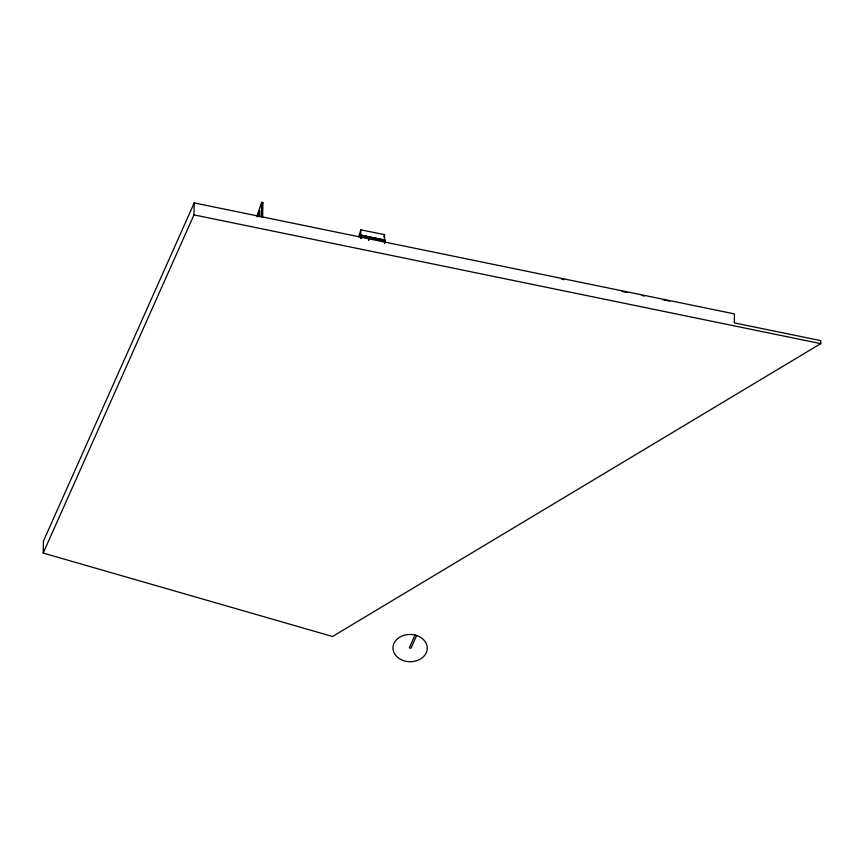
<?xml version="1.0" encoding="UTF-8"?>
<svg xmlns="http://www.w3.org/2000/svg" width="864" height="864" viewBox="0 0 864 864"><rect width="100%" height="100%" fill="white"/><g stroke="black" fill="none" stroke-linecap="round" stroke-linejoin="round"><path stroke-width="1.3" d="M43.2 553.057L43.427 541.102L194.227 202.921L734.443 313.902L734.27 322.866L820.8 340.643L820.746 343.634L332.51 636.498L43.2 553.057L193.99 214.877L194.227 202.921M259.513 216.788L259.632 210.643L257.548 216.886M261.338 216.994L261.619 202.295L262.894 202.576L262.613 217.274M360.277 237.33L360.32 235.008L385.106 240.062L384.988 242.806M360.698 237.697L360.85 229.824L384.588 234.662L384.437 242.698M360.752 238.41L360.936 235.462L384.62 240.289L384.566 242.806M361.087 238.518L361.13 236.153L368.647 237.676L368.593 240.052M368.842 240.095L368.885 237.73L376.391 239.263M384.923 242.816L385.106 240.062M358.679 236.768L360.85 229.824M360.32 235.008L385.031 240.505M360.936 235.462L384.62 240.289M383.875 236.974L384.588 234.662M256.943 216.292L261.619 202.295M262.094 204.984L262.894 202.576M414.99 635.072L409.288 647.849L410.908 648.313L416.599 635.537M360.094 236.045L360.644 236.153M376.628 239.306L384.145 240.84M384.394 240.991L384.934 241.11M561.46 279.104L564.095 279.634M622.112 291.46L627.394 292.54M641.898 295.488L644.533 296.028M662.99 299.786L669.589 301.136M193.99 214.877L820.746 343.634M415.811 635.267L413.651 634.77A17.14 13.64 1.1 0 0 393.401 651.035A17.14 13.64 1.1 0 0 420.66 658.897A17.14 13.64 1.1 0 0 417.874 635.98L415.811 635.267"/></g></svg>
